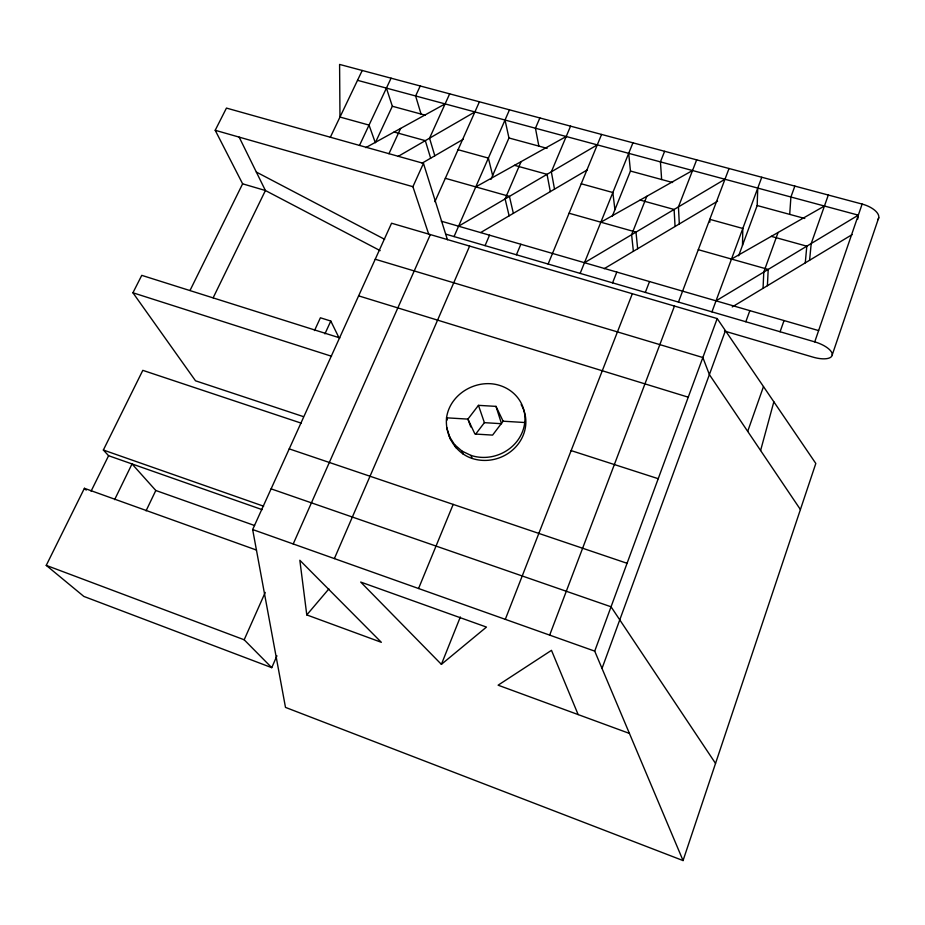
<?xml version="1.0" encoding="UTF-8"?>
<svg xmlns="http://www.w3.org/2000/svg" width="925" height="925" viewBox="0 0 925 925"><rect width="100%" height="100%" fill="white"/><g stroke="black" fill="none" stroke-linecap="round" stroke-linejoin="round"><path stroke-width="1.39" d="M742.497 245.333L742.81 228.475L709.787 219.341L709.833 222.162M738.636 255.809L757.17 205.523L757.76 188.076M763.056 288.334L763.784 272.089L778.098 232.464M767.403 285.721L768.201 269.418L698.294 249.692M789.696 214.38L790.91 197.002L794.853 186.098M805.27 262.873L806.808 246.177L771.288 236.349M809.595 260.26L811.213 243.529L828.314 195.036M857.741 219.133L858.319 215.155L357.524 80.325M760.604 450.51L773.843 401.808M683.055 860.574L815.815 463.471L717.199 318.57L391.564 223.226L252.652 529.539L285.49 707.394L683.055 860.574L594.717 651.131L717.199 318.57M832.222 354.957L878.75 217.664M724.472 331.058L813.017 357.131A19.124 7.55 18.2 0 0 832.234 354.888A19.124 7.55 18.2 0 0 814.74 341.868L862.135 204.078L339.591 64.426L339.972 117.047L369.04 125.095L375.33 142.739L392.339 106.248L386.419 88.106M780.087 331.751L784.042 320.559M747.701 431.397L763.483 386.581M745.827 321.75L749.84 310.638M602.013 668.44L725.431 330.664M711.949 311.864L761.772 177.253M549.67 635.117L674.464 306.059M678.453 302.082L729.039 168.512M645.326 292.416L649.523 281.558M696.664 159.852L678.441 206.888L679.32 223.954M505.304 619.345L632.342 293.722M612.57 282.853L616.825 272.077M646.818 196.285L631.613 234.707L633.371 251.299M664.624 151.295L660.438 161.875L661.641 179.531M441.387 664.358L486.469 627.081L360.692 582.056L441.387 664.358L460.338 616.975M612.257 216.334L630.457 171.044L628.688 153.33M580.16 273.395L632.943 142.82M548.12 264.041L601.585 134.449M418.562 588.52L453.181 504.403M516.416 254.78L520.856 244.258M570.563 126.158L551.346 171.819L554.514 189.151M485.07 245.634L489.545 235.181M521.11 161.632L505.108 198.921L509.132 215.826M539.865 117.949L535.448 128.228L538.859 146.115M334.376 558.596L469.623 246.085M256.491 550.074L84.406 488.308L46.25 565.372L83.851 596.428L271.753 667.665L276.933 655.802M490.955 179.392L508.958 137.975L505.015 120.03M454.048 236.58L509.478 109.832M293.213 543.958L430.333 234.58M434.9 201.719L479.416 101.796M271.753 667.665L244.177 639.776L265.232 592.416M449.666 93.841L429.547 138.207L434.819 155.782M428.668 234.048L412.908 186.7L423.465 163.367L226.452 108.075L215.201 130.286L242.627 183.821L265.417 190.515L380.163 250.64M324.929 333.867L330.792 321.044L320.397 317.784L314.512 330.572M388.951 153.712L400.629 128.425M420.228 85.979L415.614 95.969L421.06 114.052M359.49 145.445L391.078 78.186M330.329 137.258L362.23 70.473M146.046 510.854L155.805 490.493L132.021 463.945L114.631 499.639M213.155 297.792L265.417 190.515L239.159 137.131M262.11 509.64L108.595 455.713L103.357 450.024L142.808 370.347L301.261 423.164M190.018 290.473L242.627 183.821M91.089 491.187L108.595 455.713M303.203 416.551L195.51 380.799L132.934 292.774L141.756 275.349L339.845 337.914M524.752 422.517L503.119 421.21L492.586 435.108L474.93 434.022L467.923 419.106L446.544 417.822C444.821 435.085 455.32 452.984 472.108 458.43A39.497 36.445 -18.8 0 0 515.919 446.763A39.497 36.445 -18.8 0 0 521.157 404.618M475.843 433.894L484.399 422.667L501.523 423.708L495.985 406.376L478.456 405.347L467.923 419.106L470.79 426.968M306.788 614.917L299.839 560.273L381.343 642.308L306.788 614.917L328.872 588.913M732.242 306.927L852.168 234.58M716.031 300.845L858.319 215.155M604.164 268.689L717.58 201.176M584.484 262.712L724.969 179.253M480.746 232.51L587.421 169.807M458.58 226.209L597.284 144.878M398.062 156.441L474.907 111.925M422.147 163.135L463.275 139.259M731.49 259.058L824.429 206.032M600.857 222.197L692.524 170.524M475.774 186.896L566.204 136.507M365.757 147.642L445.11 103.901M392.339 106.248L425.199 115.186M508.958 137.975L547.103 148.358M630.457 171.044L672.591 182.514M757.17 205.523L804.773 218.485M394.096 132.021L425.315 140.658L430.657 158.198M458.072 149.711L488.377 158.094L492.643 175.519M514.497 165.321L547.057 174.328L550.306 191.625M581.235 183.786L612.847 192.527L614.928 209.686M640.112 200.066L674.105 209.466L675.065 226.486M445.33 178.305L509.421 196.389L513.363 213.34M569.083 213.236L635.984 232.106L637.66 248.756M215.201 130.286L412.908 186.7M441.271 221.191L818.625 330.583M446.047 234.233L814.74 341.868M375.238 259.243L702.85 357.524L709.382 374.579L800.414 509.536M358.623 295.861L688.246 397.183M132.934 292.774L331.508 356.241M571.13 450.602L658.23 478.699M289.236 448.879L627.069 563.29M271.106 488.851L611.043 606.788L715.534 763.414M103.357 450.024L263.625 506.206M155.805 490.493L254.606 525.527M252.652 529.539L594.717 651.131M629.428 733.421L498.101 685.182L551.485 650.344L578.148 714.586M46.25 565.372L244.177 639.776M449.365 436.565L454.58 444.636L461.945 451.065L470.964 455.412L472.108 458.43M256.341 172.062L384.638 239.309M84.406 488.308L86.222 490.111M330.792 321.044L338.92 337.625M495.985 406.376L503.119 421.21M446.625 427.419L450.591 439.641M454.58 444.636L455.794 447.688M447.365 419.927L446.544 417.822C449.816 393.68 477.011 378.14 499.789 385.459A39.671 36.584 -18.8 0 1 522.232 432.31A39.671 36.584 -18.8 0 1 470.964 455.412M461.945 451.065L463.136 454.106M478.456 405.347L484.399 422.667M423.465 163.367L447.422 239.725M862.135 204.078A18.535 8.707 16.9 0 1 877.767 219.745"/></g></svg>
